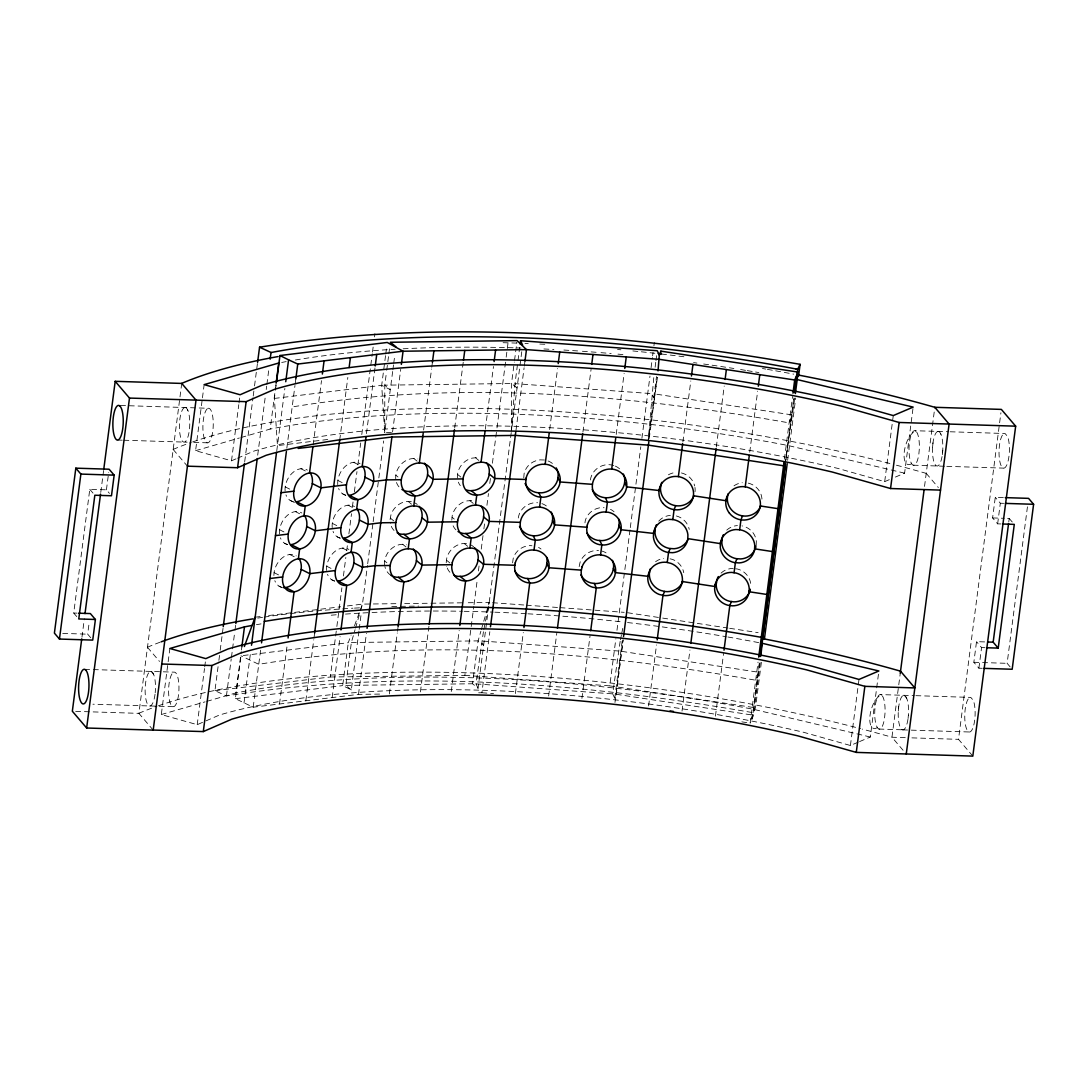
<?xml version="1.0" encoding="UTF-8"?>
<svg xmlns="http://www.w3.org/2000/svg" width="1088" height="1088" viewBox="0 0 1088 1088"><rect width="100%" height="100%" fill="white"/><g stroke="black" fill="none" stroke-linecap="round" stroke-linejoin="round"><path stroke-width="0.75" stroke-dasharray="5 3.75" d="M392.659 371.498L384.73 432.534L384.785 385.166L386.498 371.96M521.764 351.71L511.482 430.889L511.523 383.506L514.311 362.059M457.436 478.149L457.586 473.851A17.435 15.001 -50.9 0 1 471.879 458.17L476.068 457.694A17.435 15.001 -50.9 0 1 480.053 458.347M756.174 545.591L756.337 541.239A17.435 16.606 21.6 0 0 741.962 525.871M511.482 430.889L515.005 383.629L517.793 362.182M657.438 377.536L648.149 440.885L653.82 377.128M523.75 477.986L524.103 473.661A17.435 16.361 -25 0 1 540.11 459.87L544.612 460.006A17.435 16.361 -25 0 1 554.594 465.569M451.806 520.146L452.186 515.848A17.435 15.001 -50.9 0 1 467.187 500.874L471.349 500.63A17.435 15.001 -50.9 0 1 475.279 501.527M898.294 711.049L898.715 706.642M932.579 447.182L933.001 442.775M908.072 718.515L908.48 714.109A17.299 5.154 -88.2 0 0 901.775 696.742A17.299 5.154 -88.2 0 0 899.858 726.308A17.299 5.154 -88.2 0 0 908.412 715.183M942.344 454.634L942.766 450.228M620.16 641.349L612.68 693.872L614.734 698.251L616.298 694.28L623.043 640.03M760.172 662.619L753.603 715.238L750.135 723.126L758.05 662.089M76.745 616.583L73.712 613.034L89.787 489.314L106.42 489.831L109.453 493.394M81.954 637.174L84.361 618.664M100.762 492.415L103.605 470.533M90.712 637.731L87.679 634.182L89.325 621.493M106.42 489.831L108.691 472.382M153.19 730.116L138.897 713.361L179.819 398.303M179.996 396.889L181.737 383.425M858.065 742.234L850.408 745.498L803.434 732.238A503.69 149.79 7.4 0 0 219.504 715.006L197.214 724.676L161.296 714.544L167.946 663.354M168.164 661.694L169.878 648.489M235.96 458.864L231.499 460.809L195.582 450.677L202.232 399.486M202.45 397.827L204.163 384.622M197.214 724.676L204.503 668.522M204.721 666.876L205.578 660.266M231.499 460.809L238.789 404.654M239.006 403.009L239.863 396.399M761.382 662.334L755.48 707.798L753.1 712.694C579.605 682.434 401.241 667.923 226.426 695.939L214.948 690.662L218.674 662.034M218.892 660.348L219.98 651.93M220.198 650.257L223.04 628.361M244.691 461.679L253.001 397.705M253.218 396.018L254.306 387.6M254.524 385.927L257.584 362.345M226.426 695.939L231.227 658.893M231.458 657.22L232.329 650.474M232.546 648.802L234.736 631.965M234.954 630.278L235.824 623.546M257.693 455.178L265.35 396.25M266.22 389.518L266.655 386.145M266.873 384.472L268.845 369.308M206.706 701.393L235.892 692.934L241.25 651.658M241.468 649.998L241.89 646.694M240.992 437.526L270.178 429.066L275.536 387.79M275.754 386.131L276.175 382.826M379.603 694.09L358.496 694.362L253.191 707.2L235.389 698.686L240.965 655.792L348.269 642.709L351.098 634.998M327.733 439.484L277.44 445.618L274.394 398.426L275.25 391.83M275.468 390.184L276.325 383.588M244.011 702.97L250.444 653.48M276.787 450.663L284.866 388.43M253.191 707.2L260.685 649.454M286.824 448.188L294.97 385.492M295.174 383.846L295.827 378.896M279.507 703.99L287.232 644.599M313.154 444.978L321.504 380.637M305.837 700.781L313.766 639.744M313.983 638.085L314.622 633.134M339.701 440.123L347.834 377.427M214.948 690.662L330.303 676.994L336.641 628.17M336.858 626.484L341.89 587.765M343.427 575.974L345.821 557.464M346.705 550.718L347.575 543.986M348.894 533.882L351.519 513.686M352.39 506.954L353.042 501.894M354.362 491.803L356.973 471.594M357.857 464.862L360.699 442.966M361.787 434.547L372.286 353.736M372.504 352.05L373.157 347.004M374.476 336.899L374.911 333.54M332.166 697.571L340.095 636.534M366.452 433.609L375.02 367.622M358.958 631.026L351.315 689.901L342.693 685.603L348.269 642.709M385.546 355.654L381.684 385.356L384.73 432.534M385.764 354.008L386.825 345.766M351.315 689.901L345.794 685.413L351.356 642.518L355.055 629.721M386.716 370.314L388.647 355.463M388.851 353.818L389.708 347.222M359.176 629.34L361.352 612.517M360.604 610.518L362.454 604.112L367.472 565.42M367.69 563.747L372.939 523.369M373.157 521.682L378.61 479.631M378.842 477.958L383.642 440.953M392.877 369.852L393.516 364.902M393.734 363.256L394.808 355.001M358.496 694.362L366.425 633.325M392.564 432.058L400.71 369.362M389.354 693.967L397.283 632.917M397.487 631.271L398.14 626.321M423.626 430.005L431.555 368.968M431.773 367.309L432.412 362.372M420.417 691.914L428.985 625.926M454.689 427.951L463.27 361.964M451.262 691.506L459.19 630.469M485.33 429.202L493.476 366.506M330.303 676.994L464.848 675.362L470.982 628.211M471.199 626.538L473.824 606.329M474.042 604.642L477.319 579.387M478.407 570.969L479.291 564.237M481.25 549.086L483.004 535.622M483.874 528.89L484.758 522.145M486.934 505.308L488.471 493.53M489.777 483.426L490.443 478.38M492.402 463.216L496.781 429.556M496.998 427.87L505.961 358.836M506.178 357.15L508.15 341.999M511.251 432.575L478.054 688.255L472.532 683.767L478.108 640.873L480.869 631.271M514.529 360.414L516.882 342.271M478.054 688.255L476.014 683.876L483.48 631.353M517.997 360.522L519.71 347.33M478.652 692.798L481.902 692.757L489.831 631.72M515.97 430.454L524.103 367.758M524.321 366.112L524.96 361.162M515.386 693.546L523.301 632.495M549.658 429.583L557.586 368.546M548.651 695.98L556.784 633.284M582.923 432.018L591.07 369.335M584.963 522.866L585.249 520.73A17.435 16.361 -25 0 1 601.814 507.579L604.071 507.742M581.917 698.414L590.063 635.718M616.202 434.452L624.131 373.415M464.848 675.362L609.756 685.862L615.876 638.71M616.978 630.292L630.088 529.271M630.306 527.598L640.805 446.774M641.906 438.355L649.985 376.067M651.086 367.649L652.392 357.544M652.61 355.858L653.058 352.498M653.929 345.766L654.364 342.394M655.112 367.227L655.751 362.277M655.969 360.631L656.826 354.022M614.734 698.251L622.159 641.063M648.149 440.885L656.513 376.557M614.965 702.494L623.111 639.798M649.25 438.532L657.179 377.495M648.598 705.949L656.526 644.898M682.883 441.986L690.812 380.95M682.026 711.049L689.955 650.012M716.298 447.086L724.227 386.05M715.442 716.149L723.588 653.466M749.727 452.2L757.656 391.15M784.407 459.177L792.554 396.481M752.026 719.209L759.315 663.122M793.601 399.16L785.454 461.856L794.743 398.494M753.1 712.694L759.669 662.184M785.903 460.17L793.995 397.882M787.63 460.306L795.722 398.004M850.408 745.498L858.99 679.442M237.442 458.225L253.79 451.126A503.69 149.79 7.4 0 1 837.719 468.37L884.694 481.63L893.275 415.575M859.588 741.581L870.305 737.025L878.873 670.97M895.41 477.061L904.59 473.158L913.158 407.102M900.538 671.174L891.956 737.229L906.263 753.998M924.528 486.418L934.823 407.306M972.808 756.106L958.514 739.337L1000.919 412.774M982.219 668.304L978.901 668.195L973.842 662.279L976.521 641.662L984.844 641.92M1000.974 523.954L997.642 523.858L992.596 517.929L995.275 497.311L1003.585 497.57M978.901 668.195L981.58 647.578L976.521 641.662M997.642 523.858L1000.321 503.227L995.275 497.311M1008.794 521.805L1009.229 518.459L1005.91 518.35M1010.154 666.89L1007.121 663.326L1027.67 505.104M512.584 562.85L513.196 558.538A17.435 16.361 -25 0 1 529.938 545.591L531.964 545.768M483.793 629.748L489.192 602.466L465.528 602.766M620.473 639.744L621.425 634.93M621.751 633.325L623.016 626.906M579.17 566.617L580.067 562.346A17.435 16.361 -25 0 1 597.625 550.446L598.509 550.582M355.518 628.116L360.142 612.109M481.331 629.666L489.192 602.466M354.511 625.722L359.611 611.837M360.182 610.286L362.454 604.112L397.936 603.65M750.924 719.046L752.502 715.074M911.649 463.583L910.52 464.29A17.299 7.453 -74.1 0 1 904.318 451.466A17.299 7.453 -74.1 0 1 914.763 431.542L916.422 431.718A17.299 5.154 -88.2 0 1 919.278 449.494L918.87 453.9A17.299 5.154 -88.2 0 1 911.948 464.209L910.819 462.114A17.299 5.154 -88.2 0 1 909.092 446.434L909.514 442.027A17.299 5.154 -88.2 0 1 915.144 430.739L948.478 431.718M877.363 727.464L876.234 728.171A17.299 7.453 -74.1 0 1 870.033 715.333A17.299 7.453 -74.1 0 1 880.478 695.409L882.137 695.586A17.299 5.154 -88.2 0 1 884.993 713.361L884.585 717.767A17.299 5.154 -88.2 0 1 877.662 728.076L876.534 725.995A17.299 5.154 -88.2 0 1 874.806 710.314L875.228 705.908A17.299 5.154 -88.2 0 1 880.858 694.606L914.206 695.613M884.694 481.63L889.29 479.672M195.582 450.677L239.36 437.988M161.296 714.544L205.074 701.855M274.394 398.426L381.684 385.356L390.306 389.64L384.785 385.166L511.523 383.506L517.045 387.994L515.005 383.629L651.685 393.625L653.725 398.004L655.289 394.033L792.594 414.99L789.126 422.878C625.478 393.992 457.069 379.875 292.182 406.939M255.15 617.182L261.854 616.366M268.559 615.55L340.653 606.764M347.358 605.948L362.454 604.112M235.389 698.686L342.693 685.603M386.43 432.521L394.876 432.412M404.695 603.568L463.842 602.793M351.356 642.518L478.108 640.873L483.616 645.361L481.576 640.982L618.256 650.978M345.794 685.413L472.532 683.767M466.48 543.606L462.346 543.646A17.435 15.001 -50.9 0 0 446.801 557.994L446.23 562.306A17.435 15.001 -50.9 0 0 446.746 566.454M120.55 405.47L208.91 408.299A17.299 5.154 -88.2 0 1 212.092 435.146A17.299 5.154 -88.2 0 1 203.225 433.214A17.299 5.154 -88.2 0 1 208.91 408.299M950.15 431.773L1005.054 433.514L1007.515 436.383A17.354 5.168 -88.2 0 1 1006.876 464.794A17.354 5.168 -88.2 0 1 999.11 455.682A17.354 5.168 -88.2 0 1 1005.054 433.514M117.218 440.028L122.21 440.178M123.869 440.232L187.109 442.177M193.827 442.381L207.25 442.816M913.24 465.188L945.159 466.276M946.818 466.33L1003.381 468.112M1000.321 503.227L1003.653 503.336M992.596 517.929L1004.238 518.296M73.712 613.034L77.044 613.142M981.58 647.578L984.898 647.686M62.723 633.393L87.679 634.182M973.842 662.279L1007.121 663.326M84.606 669.31L174.624 672.166A17.299 5.154 -88.2 0 1 177.806 699.013A17.299 5.154 -88.2 0 1 168.939 697.082A17.299 5.154 -88.2 0 1 174.624 672.166M915.878 695.667L970.782 697.408L973.23 700.278A17.34 5.168 -88.2 0 1 972.604 728.661A17.34 5.168 -88.2 0 1 964.838 719.562A17.34 5.168 -88.2 0 1 970.782 697.408M172.965 706.683L92.929 704.208M878.954 729.055L902.442 729.803M902.564 729.871L969.122 731.979M75.67 711.348L138.897 713.361M905.27 737.65L891.956 737.229A558.294 166.029 7.4 0 0 862.199 729.096M911.921 737.868L958.514 739.337M411.318 501.663L407.211 501.432A17.435 15.001 -50.9 0 0 390.959 514.882L390.13 519.194A17.435 15.001 -50.9 0 0 390.388 523.41M492.565 602.711L524.634 605.05M526.32 605.173L558.375 607.526M560.062 607.648L624.186 612.34M476.014 683.876L612.68 693.872M481.902 692.757L493.544 693.614M735.638 568.779L737.705 569.078A17.435 16.606 21.6 0 1 750.842 585.426M609.756 685.862L755.48 707.798M627.545 612.721L661.028 617.834M662.701 618.093L728.008 628.062M729.681 628.306L758.146 632.658M621.874 651.386L759.166 672.343L755.698 680.231C592.062 651.345 423.654 637.242 258.754 664.306L240.965 655.792M616.298 694.28L753.603 715.238M741.826 721.861L746.803 722.622M904.59 473.158L787.943 445.482A542.722 161.391 7.4 0 0 270.178 429.066M870.305 737.025L753.658 709.349A542.722 161.391 7.4 0 0 235.892 692.934M670.099 558.824L672.67 559.463A17.435 16.606 21.6 0 1 683.754 572.682M353.559 462.305L359.298 465.161M337.865 480.461L342.162 482.61M300.9 468.724L306.639 471.58M342.774 493.938L345.644 495.366M347.983 505.199L352.294 507.334M285.206 486.88L290.945 489.736M290.115 500.358L294.426 502.506M332.289 523.355L338.028 526.225M295.324 511.605L299.635 513.754M337.212 536.833L340.082 538.261M342.407 548.094L348.16 550.95M279.63 529.774L283.941 531.923M284.553 543.252L287.422 544.68M326.713 566.25L331.024 568.398M289.748 554.499L295.501 557.369M331.636 579.727L334.506 581.155M274.067 572.669L279.806 575.525M278.977 586.146L281.846 587.574M904.223 695.3L906.685 698.17M151.164 671.418L153.612 674.302M938.631 431.487A17.299 5.154 -88.2 0 1 941.61 458.646A17.299 5.154 -88.2 0 1 932.783 456.008A17.299 5.154 -88.2 0 1 938.631 431.487L940.957 434.275M185.422 407.551A17.299 5.154 -88.2 0 1 188.605 434.398A17.299 5.154 -88.2 0 1 179.738 432.48A17.299 5.154 -88.2 0 1 185.422 407.551L187.898 410.394M475.524 457.762L478.829 460.455M457.572 474.409L460.877 477.102M469.934 500.711L473.253 503.404M413.834 458.497L417.139 461.19M452.064 517.303L454.267 519.098M395.814 475.211L398.018 477.006M464.372 543.619L467.677 546.312M408.245 501.5L411.55 504.193M446.502 560.198L449.82 562.89M390.347 518.106L393.652 520.798M402.682 544.286L406.001 546.978M384.662 561L386.879 562.795M915.144 430.739L915.838 431.31M880.858 694.606L881.552 695.178M1009.229 518.459L1012.262 522.009M926.242 473.362L938.332 487.533M173.182 449.494L187.422 466.181M89.787 489.314L94.833 495.23M147.465 647.306L159.528 661.436M155.04 694.226A17.299 5.154 -88.2 0 1 146.186 700.468A17.299 5.154 -88.2 0 1 149.478 671.949A17.299 5.154 -88.2 0 1 155.203 692.77M138.774 713.32A558.294 166.029 7.4 0 1 156.944 706.289M158.426 705.772A558.294 166.029 7.4 0 1 860.608 728.674M147.356 647.278A558.294 166.029 7.4 0 1 161.146 641.825M257.774 618.093A558.294 166.029 7.4 0 1 262.534 617.358M264.126 617.114A558.294 166.029 7.4 0 1 288.782 613.795M290.469 613.605A558.294 166.029 7.4 0 1 352.906 608.206M354.484 608.11A558.294 166.029 7.4 0 1 362.413 607.689M391.775 606.574A558.294 166.029 7.4 0 1 418.717 606.111M256.442 624.675A542.722 161.391 7.4 0 1 261.052 623.886M331.214 615.196A542.722 161.391 7.4 0 1 336.546 614.747M345.494 614.081A542.722 161.391 7.4 0 1 370.464 612.571M372.082 612.503A542.722 161.391 7.4 0 1 462.346 611.266M464.1 611.306A542.722 161.391 7.4 0 1 493.204 612.136M494.836 612.19A542.722 161.391 7.4 0 1 526.252 613.714M527.925 613.809A542.722 161.391 7.4 0 1 622.54 621.969M627.518 622.54A542.722 161.391 7.4 0 1 726.267 636.725M727.926 637.01A542.722 161.391 7.4 0 1 759.002 642.682M293.175 501.609A17.435 12.621 -63.5 0 1 285.94 494.918M285.11 491.096A17.435 12.621 -63.5 0 1 292.21 473.13A17.435 12.621 -63.5 0 1 307.387 470.111M287.599 544.503A17.435 12.621 -63.5 0 1 280.378 537.812M279.534 533.99A17.435 12.621 -63.5 0 1 286.634 516.025A17.435 12.621 -63.5 0 1 301.811 512.992M282.037 587.398A17.435 12.621 -63.5 0 1 274.802 580.706M273.89 575.511A17.435 12.621 -63.5 0 1 281.588 558.443A17.435 12.621 -63.5 0 1 296.235 555.886M334.682 580.978A17.435 12.621 -63.5 0 1 327.461 574.287M326.631 570.466A17.435 12.621 -63.5 0 1 333.717 552.5A17.435 12.621 -63.5 0 1 348.894 549.481M340.258 538.084A17.435 12.621 -63.5 0 1 333.037 531.393M332.194 527.571A17.435 12.621 -63.5 0 1 339.293 509.606A17.435 12.621 -63.5 0 1 354.47 506.586M345.834 495.19A17.435 12.621 -63.5 0 1 338.599 488.498M337.77 484.677A17.435 12.621 -63.5 0 1 344.869 466.725A17.435 12.621 -63.5 0 1 360.033 463.692M398.942 486.826A17.435 15.001 -50.9 0 1 396.032 480.842M395.801 479.482A17.435 15.001 -50.9 0 1 417.86 459M460.319 485.629A17.435 15.001 -50.9 0 1 458.374 482.161M394.033 530.454A17.435 15.001 -50.9 0 1 390.714 524.742M415.058 502.996A17.435 15.001 -50.9 0 1 417.234 504.465M390.755 575.198A17.435 15.001 -50.9 0 1 384.894 566.63M384.649 565.27A17.435 15.001 -50.9 0 1 406.722 544.789M449.915 572.274A17.435 15.001 -50.9 0 1 447.154 567.759M470.342 544.68A17.435 15.001 -50.9 0 1 473.634 546.802M455.954 529.87A17.435 15.001 -50.9 0 1 452.513 524.239M518.282 517.997A17.435 16.361 -25 0 1 537.554 502.724M541.906 503.622A17.435 16.361 -25 0 1 548.053 507.402M538.546 547.454A17.435 16.361 -25 0 1 541.008 549.005M602.031 551.113A17.435 16.361 -25 0 1 606.057 552.867M610.463 509.334A17.435 16.361 -25 0 1 614.054 511.768M590.39 479.971A17.435 16.361 -25 0 1 614.013 465.596M615.373 466.126A17.435 16.361 -25 0 1 620.16 469.377M668.399 474.83A17.435 16.606 21.6 0 1 675.43 472.532M681.442 472.94A17.435 16.606 21.6 0 1 694.702 485.982M694.974 487.424A17.435 16.606 21.6 0 1 695.014 491.79M658.743 521.152A17.435 16.606 21.6 0 1 670.371 515.386M676.369 515.957A17.435 16.606 21.6 0 1 689.248 529.366M655.588 561.734A17.435 16.606 21.6 0 1 663.748 558.389M734.006 485.833A17.435 16.606 21.6 0 1 742.274 482.732M748.286 483.14A17.435 16.606 21.6 0 1 761.967 500.548M726.73 530.142A17.435 16.606 21.6 0 1 737.433 525.572M721.045 573.131A17.435 16.606 21.6 0 1 733.217 568.439M173.06 449.453A558.294 166.029 7.4 0 1 191.23 442.422M192.712 441.905A558.294 166.029 7.4 0 1 890.066 463.556M896.485 465.229A558.294 166.029 7.4 0 1 926.214 473.375M503.091 342.706A558.294 166.029 7.4 0 1 516.8 343.101M524.974 343.4A558.294 166.029 7.4 0 1 528.251 343.536M539.811 344.039A558.294 166.029 7.4 0 1 546.462 344.366M617.535 349.466A558.294 166.029 7.4 0 1 620.935 349.792M632.849 350.934A558.294 166.029 7.4 0 1 639.635 351.628M641.335 351.805A558.294 166.029 7.4 0 1 654.867 353.274M661.558 354.035A558.294 166.029 7.4 0 1 685.059 356.905M762.43 368.506A558.294 166.029 7.4 0 1 765.762 369.077M767.421 369.362A558.294 166.029 7.4 0 1 774.044 370.532M775.69 370.831A558.294 166.029 7.4 0 1 793.723 374.15M281.697 362.454A542.722 161.391 7.4 0 1 286.185 361.61M295.338 360.006A542.722 161.391 7.4 0 1 395.134 349.221M403.145 348.786A542.722 161.391 7.4 0 1 520.989 348.038M543.918 348.976A542.722 161.391 7.4 0 1 553.874 349.479M563.883 350.05A542.722 161.391 7.4 0 1 580.706 351.138M582.393 351.261A542.722 161.391 7.4 0 1 599.298 352.539M600.998 352.675A542.722 161.391 7.4 0 1 611.17 353.532M617.957 354.13A542.722 161.391 7.4 0 1 626.43 354.933M693.586 362.63A542.722 161.391 7.4 0 1 696.946 363.093M703.678 364.018A542.722 161.391 7.4 0 1 710.396 364.956M712.082 365.201A542.722 161.391 7.4 0 1 733.897 368.478M740.588 369.539A542.722 161.391 7.4 0 1 745.593 370.355M747.266 370.627A542.722 161.391 7.4 0 1 753.916 371.729M755.575 372.014A542.722 161.391 7.4 0 1 758.894 372.572"/><path stroke-width="1.5" d="M760.838 656.132L763.178 633.42L761.274 637.337C597.625 608.464 429.216 594.347 264.33 621.411M95.404 619.48L78.771 618.95L94.833 495.23L111.479 495.761L114.158 475.143L109.099 469.214L75.82 468.166L54.4 633.121L59.446 639.05L92.725 640.098L95.404 619.48L90.358 613.564L78.703 613.197M59.446 639.05L80.879 474.082L75.82 468.166M81.736 638.86L72.338 711.239L86.646 728.008L153.19 730.116L196.003 400.139L181.737 383.425L115.192 381.317L103.822 468.846M85.014 613.618L100.545 494.102M86.646 728.008L129.486 398.072L115.192 381.317M153.136 730.048L203.293 731.585L211.861 665.53L240.394 653.126A488.322 145.221 7.4 0 1 806.507 669.827L864.851 686.338L914.818 687.929L900.538 671.174A558.294 166.029 7.4 0 0 762.688 638.642M187.422 466.181L237.578 467.718L246.146 401.662L274.679 389.259A488.322 145.221 7.4 0 1 840.793 405.96L899.137 422.47L1015.662 426.17L972.808 756.106L856.27 752.393L797.939 735.882A488.322 145.221 7.4 0 0 231.826 719.168L203.293 731.585M223.258 626.674L244.474 463.366M257.584 362.345L259.556 347.194C438.967 318.526 622.023 333.322 800.088 364.33L798.565 376.122M235.824 623.546L257.258 458.551M270.15 359.217L271.034 352.485L259.556 347.194M241.89 646.694L244.46 626.878A542.722 161.391 7.4 0 1 251.899 625.491M276.175 382.826L278.746 363.011L204.163 384.622L240.081 394.754L262.371 385.084A503.69 149.79 7.4 0 1 846.301 402.315L893.275 415.575L913.158 407.102L796.511 379.426M276.529 381.929L279.956 355.531L387.26 342.462L403.063 351.22L526.47 349.615L659.532 359.353L794.689 379.984L798.17 372.096L660.865 351.138L659.301 355.11L658.036 370.899M251.505 645.225L276.556 452.336M285.736 381.698L288.578 359.829L279.956 355.531M261.542 642.858L286.402 451.493M295.827 378.896L297.758 364.058L288.578 359.829M288.089 638.003L294.086 591.818L285.464 587.534M298.37 558.797L299.649 548.923L291.04 544.639A17.435 12.621 -63.5 0 0 304.871 532.916A17.435 12.621 -63.5 0 0 304.273 515.277M303.946 515.902L305.225 506.029L296.602 501.745A17.435 12.621 -63.5 0 0 310.447 490.022A17.435 12.621 -63.5 0 0 309.849 472.382M309.509 473.008L312.936 446.624M322.361 374.041L324.074 360.849M314.622 633.134L339.701 440.123M349.126 367.54L350.404 357.639M340.952 629.925L346.746 585.398L338.123 581.114A17.435 12.621 -63.5 0 0 351.968 569.391A17.435 12.621 -63.5 0 0 351.356 551.752M351.03 552.378L352.308 542.504L343.699 538.22A17.435 12.621 -63.5 0 0 357.53 526.497A17.435 12.621 -63.5 0 0 356.932 508.858M356.606 509.483L357.884 499.623L349.262 495.326A17.435 12.621 -63.5 0 0 363.106 483.602A17.435 12.621 -63.5 0 0 362.508 465.977M362.168 466.589L366.03 436.914M375.238 365.976L376.734 354.43M367.064 628.374L391.925 437.009L515.318 435.404L648.394 445.142L783.55 465.773L784.815 463.162M401.35 364.412L403.063 351.22L297.758 364.058M398.14 626.321L403.92 581.794L398.398 577.306M408.204 548.774L409.496 538.791L403.988 534.303M413.766 505.988L415.058 496.006L409.537 491.518M419.342 462.985L423.205 433.31M432.412 362.372L433.922 350.812M429.202 624.267L454.485 429.597M463.474 360.318L464.766 350.418M459.83 625.518L465.637 580.856L460.115 576.368M469.88 548.107L471.199 537.975L465.691 533.487M475.456 505.199L476.762 495.149L471.254 490.661M481.032 462.25L485.112 430.848M494.115 361.57L495.611 350.01M520.146 344.026L520.567 340.734L657.247 350.73L659.301 355.11M490.47 626.77L515.753 432.099M524.96 361.162L526.47 349.615L517.099 340.626L390.361 342.271L395.882 346.759M523.954 627.558L529.747 582.882L527.707 578.503M534.004 550.134L535.31 540.138A17.435 16.361 -25 0 0 553.343 516.446A17.435 16.361 -25 0 0 523.695 514.284A17.435 16.361 -25 0 0 535.31 540.138L533.256 535.758M539.594 507.103L540.886 497.107L538.846 492.742M545.142 464.345L549.236 432.888M558.226 363.596L559.735 352.05M557.437 628.334L582.719 433.663M591.709 364.385L593.001 354.484M590.702 630.768L596.278 587.806L594.238 583.426M600.549 554.962L601.854 544.857L599.814 540.478M606.111 512.122L607.417 502.112A17.435 16.361 -25 0 0 625.45 478.421A17.435 16.361 -25 0 0 595.802 476.258A17.435 16.361 -25 0 0 607.417 502.112L605.363 497.733M611.701 469.078L615.767 437.757M624.77 368.465L626.266 356.918M623.546 636.507L648.829 441.837M660.443 354.43L660.865 351.138M657.179 639.962L662.959 595.367L664.537 591.396M667.243 562.469L668.535 552.473L670.099 548.515M672.806 519.561L674.098 509.646L675.675 505.675M678.382 476.612L682.666 443.632M691.451 375.999L692.961 364.453M690.812 643.402L716.094 448.746M725.084 379.454L726.376 369.553M724.01 650.162L729.817 605.499L731.381 601.528M734.074 572.75L735.379 562.659L736.943 558.702M739.65 529.788L740.942 519.846L742.506 515.875M745.226 486.826L749.292 455.491M758.295 386.199L759.791 374.653M758.703 657.138L783.986 462.468M792.975 393.19L794.689 379.984M760.172 656.526L785.237 463.529M794.458 392.564L796.593 376.067M762.729 638.615L785.468 463.542M797.055 374.313L797.708 369.267L800.088 364.33M795.382 393.543L798.17 372.096M764.442 638.765L787.195 463.665M856.27 752.393L864.851 686.338M940.535 490.103L890.555 488.526L899.137 422.47M900.266 673.268L924.093 489.777M906.263 753.998L949.103 424.062L934.81 407.293A558.294 166.029 7.4 0 0 796.974 374.775M1002.633 524.008L1014.288 524.375L998.213 648.108L993.167 642.178L1008.576 523.478M1005.258 497.624L1028.554 498.358L1033.6 504.288L1012.18 669.256L983.892 668.358M650.42 568.63L649.414 572.859A17.435 16.606 21.6 0 0 660.674 590.43L665.081 591.532A17.435 16.606 21.6 0 0 682.924 581.264M244.365 646.517L255.15 617.182M660.62 486.54L659.042 490.511L626.674 486.853L624.634 482.474M655.112 529.434L653.534 533.406L620.962 529.734L618.909 525.354M649.536 572.329L647.972 576.3L615.441 572.628L613.401 568.249M727.45 496.74L725.886 500.711L693.437 495.761M721.97 539.648L720.392 543.619L687.806 538.642M716.462 582.556L714.898 586.514L682.23 581.536M755.67 546.19L754.623 548.842L772.412 551.562M750.04 589.084L748.993 591.722L766.836 594.456M237.578 467.718L266.111 455.301A488.322 145.221 7.4 0 1 832.225 472.015L890.555 488.526M244.46 626.878L169.878 648.489L205.795 658.621L228.086 648.951A503.69 149.79 7.4 0 1 812.015 666.182L858.99 679.442L878.873 670.97L762.226 643.294M298.126 448.433L391.925 437.009M281.044 492.728L293.814 491.178A17.435 12.621 -63.5 0 1 315.996 474.395A17.435 12.621 -63.5 0 1 312.283 502.996A17.435 12.621 -63.5 0 1 293.814 491.178M346.474 484.758A17.435 12.621 -63.5 0 0 364.942 496.577A17.435 12.621 -63.5 0 0 368.655 467.976A17.435 12.621 -63.5 0 0 346.474 484.758L320.919 487.873L312.297 483.575M275.468 535.622L288.252 534.072A17.435 12.621 -63.5 0 1 310.434 517.29A17.435 12.621 -63.5 0 1 306.707 545.89A17.435 12.621 -63.5 0 1 288.252 534.072M340.911 527.653A17.435 12.621 -63.5 0 0 359.366 539.471A17.435 12.621 -63.5 0 0 363.079 510.87A17.435 12.621 -63.5 0 0 340.911 527.653L315.343 530.767L306.721 526.47M269.892 578.517L282.676 576.953A17.435 12.621 -63.5 0 1 304.858 560.184A17.435 12.621 -63.5 0 1 301.145 588.785A17.435 12.621 -63.5 0 1 282.676 576.953M335.335 570.547A17.435 12.621 -63.5 0 0 353.804 582.366A17.435 12.621 -63.5 0 0 357.517 553.765A17.435 12.621 -63.5 0 0 335.335 570.547L309.767 573.662L301.158 569.364M271.034 352.485L272 352.362A558.307 166.029 7.4 0 1 796.022 368.982L797.817 369.036M401.336 479.699L386.349 479.903L373.578 481.454L364.956 477.17M463.094 478.897L433.078 479.291L427.557 474.803M395.855 522.594L380.786 522.784L368.002 524.348L359.38 520.05M457.586 521.791L427.407 522.186L421.886 517.698M390.184 565.488L375.21 565.678L362.426 567.242L353.818 562.945M452.023 564.686L421.94 565.08L416.418 560.592M246.146 401.662L129.486 398.072M161.718 664.006L211.861 665.53M934.81 407.293L1001.354 409.401L1015.662 426.17M80.879 474.082L114.158 475.143M1005.312 503.39L1033.6 504.288M988.176 642.029L993.167 642.178M986.571 647.741L998.213 648.108M526.034 479.482L494.714 478.489L489.192 474.001M592.443 484.337L560.007 481.97L557.967 477.591M520.336 522.362L489.083 521.383L483.562 516.895M587.017 527.245L554.567 524.878L552.527 520.499M514.91 565.27L483.494 564.278L477.986 559.79M581.386 570.139L548.855 567.759L546.802 563.38M760.281 505.961L777.988 508.667M670.113 710.913L673.458 711.416M796.022 368.982L797.708 369.267M520.567 340.734L522.621 345.1M161.146 641.825A558.294 166.029 7.4 0 1 253.082 618.841M298.71 558.171A17.435 12.621 -63.5 0 1 298.629 577.184A17.435 12.621 -63.5 0 1 283.138 587.561M424.429 463.189A17.435 15.001 -50.9 0 1 422.974 484.894A17.435 15.001 -50.9 0 1 401.894 489.41M486.445 462.781A17.435 15.001 -50.9 0 1 489.328 470.274L489.178 474.558A17.435 15.001 -50.9 0 1 474.885 490.239L470.71 490.715A17.435 15.001 -50.9 0 1 466.711 490.062M419.057 506.328A17.435 15.001 -50.9 0 1 422.09 516.61L421.26 520.921A17.435 15.001 -50.9 0 1 405.008 534.371L400.914 534.14A17.435 15.001 -50.9 0 1 397.174 532.807M413.29 548.978A17.435 15.001 -50.9 0 1 411.835 570.683A17.435 15.001 -50.9 0 1 390.755 575.198M474.572 547.713A17.435 15.001 -50.9 0 1 478.258 557.682L477.686 561.993A17.435 15.001 -50.9 0 1 462.142 576.341L457.994 576.382A17.435 15.001 -50.9 0 1 454.145 575.307M481.358 506.342A17.435 15.001 -50.9 0 1 483.82 514.053L483.439 518.364A17.435 15.001 -50.9 0 1 468.438 533.324L464.277 533.569A17.435 15.001 -50.9 0 1 457.994 531.488M556.226 467.908A17.435 16.361 -25 0 1 558.212 474.722L557.845 479.033A17.435 16.361 -25 0 1 541.838 492.823L537.35 492.687A17.435 16.361 -25 0 1 525.082 483.521M551.303 512.067A17.435 16.361 -25 0 1 542.11 534.167A17.435 16.361 -25 0 1 519.506 526.415M546.53 557.165A17.435 16.361 -25 0 1 547.087 561.422L546.475 565.733A17.435 16.361 -25 0 1 529.734 578.68L525.273 578.299A17.435 16.361 -25 0 1 514.842 571.023M612.49 560.361A17.435 16.361 -25 0 1 613.578 567.392L612.666 571.662A17.435 16.361 -25 0 1 595.122 583.562L590.702 582.896A17.435 16.361 -25 0 1 580.842 574.94M618.569 518.935A17.435 16.361 -25 0 1 619.194 523.178L618.637 527.49A17.435 16.361 -25 0 1 602.072 540.641L597.598 540.328A17.435 16.361 -25 0 1 587.058 533.188M623.41 474.042A17.435 16.361 -25 0 1 614.897 495.815A17.435 16.361 -25 0 1 592.253 489.654M693.872 495.978A17.435 16.606 21.6 0 1 671.296 504.438A17.435 16.606 21.6 0 1 661.762 482.351M688.092 539.308A17.435 16.606 21.6 0 1 674.111 548.733L669.596 548.488A17.435 16.606 21.6 0 1 655.017 533.297L655.112 528.945A17.435 16.606 21.6 0 1 656.39 524.797M760.702 506.178A17.435 16.606 21.6 0 1 738.834 514.923A17.435 16.606 21.6 0 1 728.09 493.911M755.861 547.006A17.435 16.606 21.6 0 1 740.724 558.946L736.209 558.647A17.435 16.606 21.6 0 1 721.834 543.279L721.997 538.927A17.435 16.606 21.6 0 1 723.316 534.806M750.326 589.75A17.435 16.606 21.6 0 1 733.815 601.868L729.314 601.229A17.435 16.606 21.6 0 1 716.19 584.882L716.693 580.557A17.435 16.606 21.6 0 1 718.352 576.558M181.642 383.411A558.294 166.029 7.4 0 1 278.161 356.551M658.226 353.654A558.294 166.029 7.4 0 1 661.558 354.035M653.548 532.916L653.439 537.268A17.435 16.606 21.6 0 0 668.018 552.446L672.547 552.69A17.435 16.606 21.6 0 0 687.793 539.131L687.902 534.779A17.435 16.606 21.6 0 0 673.322 519.602L668.807 519.343A17.435 16.606 21.6 0 0 653.548 532.916M463.107 478.339L462.958 482.623A17.435 15.001 -50.9 0 0 476.218 495.203L480.406 494.727A17.435 15.001 -50.9 0 0 494.7 479.046L494.85 474.762A17.435 15.001 -50.9 0 0 481.576 462.182L477.401 462.658A17.435 15.001 -50.9 0 0 463.107 478.339M720.419 542.898L720.256 547.25A17.435 16.606 21.6 0 0 734.631 562.618L739.16 562.918A17.435 16.606 21.6 0 0 754.596 549.562L754.759 545.21A17.435 16.606 21.6 0 0 740.384 529.842L735.869 529.543A17.435 16.606 21.6 0 0 720.419 542.898M526.157 478.04L525.79 482.365A17.435 16.361 -25 0 0 539.39 497.066L543.878 497.202A17.435 16.361 -25 0 0 559.885 483.412L560.252 479.101A17.435 16.361 -25 0 0 546.652 464.386L542.164 464.25A17.435 16.361 -25 0 0 526.157 478.04M457.708 520.336L457.327 524.634A17.435 15.001 -50.9 0 0 469.785 538.057L473.946 537.812A17.435 15.001 -50.9 0 0 488.947 522.838L489.342 518.541A17.435 15.001 -50.9 0 0 476.87 505.118L472.709 505.362A17.435 15.001 -50.9 0 0 457.708 520.336M715.129 584.528L714.612 588.853A17.435 16.606 21.6 0 0 727.75 605.2L732.238 605.839A17.435 16.606 21.6 0 0 748.748 593.708L749.265 589.397A17.435 16.606 21.6 0 0 736.141 573.05L731.639 572.397A17.435 16.606 21.6 0 0 715.129 584.528M587.289 525.11L586.731 529.421A17.435 16.361 -25 0 0 599.638 544.694L604.112 545.02A17.435 16.361 -25 0 0 620.677 531.869L621.234 527.558A17.435 16.361 -25 0 0 608.328 512.271L603.854 511.958A17.435 16.361 -25 0 0 587.289 525.11M452.309 562.482L451.738 566.794A17.435 15.001 -50.9 0 0 463.515 580.87L467.663 580.829A17.435 15.001 -50.9 0 0 483.208 566.481L483.779 562.17A17.435 15.001 -50.9 0 0 472.002 548.094L467.854 548.134A17.435 15.001 -50.9 0 0 452.309 562.482M515.236 562.918L514.624 567.215A17.435 16.361 -25 0 0 527.313 582.678L531.774 583.059A17.435 16.361 -25 0 0 548.515 570.112L549.127 565.801A17.435 16.361 -25 0 0 536.452 550.351L531.978 549.97A17.435 16.361 -25 0 0 515.236 562.918M396.481 519.37L395.651 523.682A17.435 15.001 -50.9 0 0 406.436 538.628L410.53 538.859A17.435 15.001 -50.9 0 0 426.782 525.409L427.611 521.098A17.435 15.001 -50.9 0 0 416.826 506.151L412.733 505.92A17.435 15.001 -50.9 0 0 396.481 519.37M582.121 566.712L581.21 570.982A17.435 16.361 -25 0 0 592.756 587.275L597.162 587.942A17.435 16.361 -25 0 0 614.706 576.042L615.618 571.771A17.435 16.361 -25 0 0 604.071 555.492L599.665 554.826A17.435 16.361 -25 0 0 582.121 566.712M648.842 572.601L647.85 576.817A17.435 16.606 21.6 0 0 659.097 594.402L663.517 595.503A17.435 16.606 21.6 0 0 681.36 585.235L682.353 581.006A17.435 16.606 21.6 0 0 671.106 563.434L666.686 562.333A17.435 16.606 21.6 0 0 648.842 572.601M85.925 670.086L84.606 669.31A17.34 5.168 -88.2 0 0 78.676 691.465A17.34 5.168 -88.2 0 0 86.442 700.563A17.34 5.168 -88.2 0 0 87.067 672.18L85.925 670.086M120.197 406.205L118.891 405.416A17.354 5.168 -88.2 0 0 112.948 427.584A17.354 5.168 -88.2 0 0 120.714 436.696A17.354 5.168 -88.2 0 0 121.339 408.286L120.197 406.205M419.234 495.394A17.435 15.001 -50.9 0 0 429.95 467.677A17.435 15.001 -50.9 0 0 402.424 475.415A17.435 15.001 -50.9 0 0 419.234 495.394M662.565 502.955A17.435 16.606 21.6 0 0 692.294 499.936A17.435 16.606 21.6 0 0 673.866 476.503A17.435 16.606 21.6 0 0 662.565 502.955M729.409 513.155A17.435 16.606 21.6 0 0 759.138 510.15A17.435 16.606 21.6 0 0 740.697 486.703A17.435 16.606 21.6 0 0 729.409 513.155M408.095 581.182A17.435 15.001 -50.9 0 0 418.798 553.466A17.435 15.001 -50.9 0 0 391.286 561.204A17.435 15.001 -50.9 0 0 408.095 581.182"/></g></svg>
